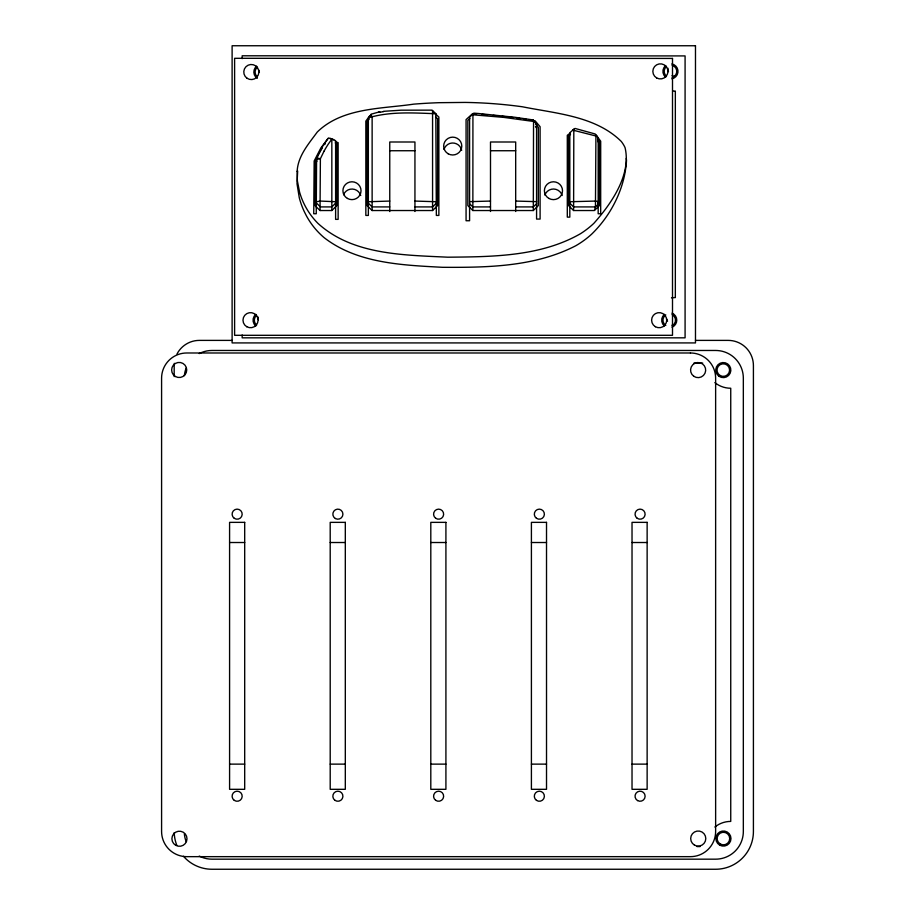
<?xml version="1.0" encoding="UTF-8"?>
<svg xmlns="http://www.w3.org/2000/svg" width="915" height="915" viewBox="0 0 915 915"><rect width="100%" height="100%" fill="white"/><g stroke="black" fill="none" stroke-linecap="round" stroke-linejoin="round"><path stroke-width="1.37" d="M597.918 139.537L599.439 141.596L599.428 205.578L594.373 210.53L573.602 210.53L573.819 129.209L575.112 128.455L595.185 133.979L598.181 138.096L598.181 142.008M598.181 138.096L598.17 213.755L600.686 213.755L600.698 141.196L596.729 135.832L595.093 135.317M335.222 142.912L336.869 143.529L336.869 205.578L331.836 210.53L320.033 210.53L320.387 158.73L324.173 150.918M533.045 120.471L535.126 120.826L540.102 126.705L540.102 219.074L536.579 219.074L536.579 124.143L533.239 119.957L514.802 117.257L478.568 113.517L473.89 113.151L472.929 113.849L472.861 210.53L533.308 210.53L538.34 205.578L538.34 127.334L535.744 124.268M297.672 170.968L297.02 183.801L299.297 197.823A80.634 80.634 0 0 0 304.135 211.308L306.262 215.551A76.688 76.688 0 0 0 311.26 223.626A76.002 76.002 0 0 0 324.013 237.557C357.227 263.44 402.108 265.121 442.46 267.306C487.409 267.58 534.863 266.871 575.707 245.792A89.887 89.887 0 0 0 591.593 234.217C611.3 215.094 624.865 188.158 626.5 160.594A26.466 26.466 0 0 0 626.272 158.455M316.441 158.73L316.59 158.02L316.247 213.744L313.731 213.744L314.165 161.006L320.891 147.921L328.451 137.959L335.611 140.636L335.611 219.36L338.138 219.36L338.138 142.671L335.37 141.631M533.548 120.265L533.308 210.53M594.441 210.381L595.448 206.916L595.928 134.837M316.59 161.738L316.956 160.868M378.65 112.099L371.296 114.146L368.356 118.184L368.356 215.437L365.84 215.437L365.84 121.123L369.717 115.782L371.067 115.324M324.608 144.604L325.351 143.586M369.271 118.927L367.098 121.878L367.098 205.578L372.131 210.53L432.566 210.53L437.61 205.578L437.61 118.778L436.032 117.223M327.742 138.817L321.84 147.487L316.647 157.872L320.387 158.73L316.304 159.427M472.929 113.849L469.589 117.303L469.589 220.744L466.067 220.744L466.067 119.602L472.62 113.609L476.669 113.929M335.611 203.199L331.836 206.916L320.387 206.916L316.247 202.821M436.352 203.199L432.566 206.916L414.941 206.916M536.579 203.69L533.308 206.916L515.683 206.916M598.17 204.251L595.448 206.916L573.602 206.916L569.816 203.199M573.819 129.209L569.816 132.778L569.816 217.13L567.3 217.13L567.3 135.306L569.873 133.327M469.864 118.504L467.828 120.357L467.828 205.578L472.861 210.53M570.514 134.402L568.558 135.912L568.558 205.578L573.602 210.53M378.661 112.099L379.851 111.882M368.642 117.738C390.339 111.31 413.534 112.911 435.815 113.723L436.352 215.437L438.868 215.437L438.868 117.028L432.555 111.356M471.968 114.718L503.913 117.406L534.715 121.615M572.687 130.079L596.98 136.266M368.356 201.735L389.756 201.071M469.589 201.655L490.497 201.071M569.816 201.735L595.448 201.071L598.17 201.563L598.17 206.756M316.247 201.78L320.387 201.071L335.611 201.735M383.419 111.333L401.045 110.189L432.04 110.143L435.815 113.723M389.756 150.735L414.941 150.735M490.497 150.735L515.683 150.735M414.941 201.071L436.352 201.735M515.683 201.071L536.579 201.655M389.756 206.916L372.131 206.916L368.356 203.199M490.497 206.916L472.861 206.916L469.589 203.69M232.113 340.391L199.367 340.391A25.185 25.185 0 0 0 176.995 354.013M695.48 340.391L728.226 340.391A25.185 25.185 0 0 1 753.411 365.577L753.411 831.472A37.778 37.778 0 0 1 715.633 869.25L211.96 869.25A37.778 37.778 0 0 1 183.469 856.28M693.947 363.061L702.709 363.061M229.585 542.515L244.694 542.515M330.201 542.515L345.31 542.515M430.805 542.515L445.914 542.515M531.409 542.515L546.518 542.515M632.025 542.515L647.134 542.515M229.585 764.128L244.694 764.128M330.201 764.128L345.31 764.128M430.805 764.128L445.914 764.128M531.409 764.128L546.518 764.128M632.025 764.128L647.134 764.128M697.001 846.581L700.067 846.581M482.148 114.386L487.615 114.867M493.128 115.393L496.479 115.736M502.06 116.319L505.4 116.697M509.278 117.143L513.029 117.589M516.769 118.069L519.914 118.481M523.803 119.019L526.319 119.385M529.156 119.831L532.175 120.323M333.758 139.618L330.098 138.291M320.033 210.53L314.989 205.578L315.378 161.372A90.471 89.098 0 0 1 322.457 147.738M535.469 126.647L536.579 127.963M371.01 114.489L372.131 117.12L372.131 210.53M432.566 110.566L432.566 210.53M515.683 211.491L515.683 141.997L490.497 141.997L490.497 211.491M414.941 211.491L414.941 141.997L389.756 141.997L389.756 211.571M331.836 210.53L331.836 139.286L331.15 140.144A79.628 78.37 0 0 0 324.196 150.941M316.247 203.347L316.247 206.813M242.166 58.64L242.166 55.792L685.083 55.918L685.083 337.829L242.166 337.829L242.166 334.981M174.182 376.603L174.182 365.577A25.185 25.185 0 0 1 174.285 363.312M257.424 76.929A6.291 6.291 0 0 1 257.424 67.15M672.193 65.331A6.291 6.291 0 0 1 672.193 77.432M666.497 76.265A6.291 6.291 0 0 1 666.497 66.486M256.635 325.065A6.291 6.291 0 0 1 256.635 315.298M672.125 314.588A6.291 6.291 0 0 1 672.125 325.774M665.788 325.454A6.291 6.291 0 0 1 665.788 314.909M671.461 297.878A25.3 25.3 0 0 1 675.339 297.581L675.339 91.077A25.185 25.185 0 0 1 673.074 90.974M255.834 326.049A7.56 7.56 0 0 1 255.834 314.314M257.264 78.358A7.56 7.56 0 0 1 256.635 66.166M672.022 313.159A7.56 7.56 0 0 1 672.022 327.204M664.473 326.049A7.56 7.56 0 0 1 664.473 314.314M671.839 63.947A7.56 7.56 0 0 1 671.839 78.804M665.697 77.249A7.56 7.56 0 0 1 665.697 65.514M176.835 845.38A37.778 37.778 0 0 1 174.205 832.604M714.867 827.034A25.185 25.185 0 0 1 730.742 821.407L730.742 388.246A25.185 25.185 0 0 1 714.867 382.619M184.373 375.688A27.702 27.702 0 0 1 186.203 367.979M199.241 353.567A27.702 27.702 0 0 1 211.96 350.468L715.633 350.468A27.702 27.702 0 0 1 743.335 378.169L743.335 831.472A27.702 27.702 0 0 1 715.633 859.174L211.96 859.174A27.702 27.702 0 0 1 199.241 856.085M186.203 841.674A27.702 27.702 0 0 1 184.373 833.965M443.981 149.454A9.139 9.139 0 0 1 461.675 150.323M544.848 195.078A9.139 9.139 0 0 1 562.199 195.501M343.548 194.666A9.139 9.139 0 0 1 360.727 195.501M379.908 112.236A71.759 69.197 -1.5 0 1 383.476 111.699M673.589 325.237A7.56 7.56 0 0 1 672.193 324.985M667.561 321.188A7.56 7.56 0 0 1 666.841 319.095M674.824 76.437A7.56 7.56 0 0 1 672.033 75.625M668.476 71.69A7.56 7.56 0 0 1 667.973 68.236M259.403 72.354A7.56 7.56 0 0 1 258.911 70.249M258.373 319.793A7.56 7.56 0 0 1 258.11 317.036M297.146 171.288L297.375 180.93L299.56 192.036A73.989 72.868 0 0 0 317.94 223.374C352.652 254.965 403.504 255.011 447.709 257.195C492.533 256.795 540.616 256.6 580.59 233.657A89.293 87.931 0 0 0 593.812 223.386C611.026 204.102 631.59 174.834 625.037 147.578A31.407 30.938 0 0 0 621.262 141.436C595.608 116.022 556.034 113.529 522.408 106.781A465.14 458.072 0 0 0 490.486 103.475A456.116 449.185 0 0 0 465.06 102.423L439.12 102.686A554.799 546.369 0 0 0 413.66 104.15C381.269 108.931 342.347 107.547 317.311 131.989C308.652 143.838 297.958 155.893 297.146 171.288M695.48 45.75L232.113 45.75L232.113 342.919L695.48 342.919L695.48 45.75M672.502 58.434L234.606 58.308L234.606 335.302L672.502 335.302L672.502 58.434M690.448 352.984L186.774 352.984A25.185 25.185 0 0 0 161.589 378.169L161.589 831.472A25.185 25.185 0 0 0 186.774 856.657L690.448 856.657A25.185 25.185 0 0 0 715.633 831.472L715.633 378.169A25.185 25.185 0 0 0 690.448 352.984M244.694 522.362L229.585 522.362L229.585 789.313L244.694 789.313L244.694 522.362M345.31 522.362L330.201 522.362L330.201 789.313L345.31 789.313L345.31 522.362M445.914 522.362L430.805 522.362L430.805 789.313L445.914 789.313L445.914 522.362M546.518 522.362L531.409 522.362L531.409 789.313L546.518 789.313L546.518 522.362M647.134 522.362L632.025 522.362L632.025 789.313L647.134 789.313L647.134 522.362M719.648 845.105A7.56 7.56 0 0 0 730.982 838.563A7.56 7.56 0 0 0 719.648 832.01A7.56 7.56 0 0 0 719.648 845.105M718.95 376.259A7.56 7.56 0 0 0 730.822 370.769A7.56 7.56 0 0 0 720.128 363.232A7.56 7.56 0 0 0 718.95 376.259M720.277 844.007A6.291 6.291 0 0 0 729.724 838.563A6.291 6.291 0 0 0 720.277 833.107A6.291 6.291 0 0 0 720.277 844.007M720.151 375.539A6.291 6.291 0 0 0 729.598 370.083A6.291 6.291 0 0 0 720.151 364.639A6.291 6.291 0 0 0 720.151 375.539M234.24 800.339A5.033 5.033 0 0 0 242.166 796.668A5.033 5.033 0 0 0 235.029 791.647A5.033 5.033 0 0 0 234.24 800.339M234.24 518.279A5.033 5.033 0 0 0 242.166 514.619A5.033 5.033 0 0 0 235.029 509.598A5.033 5.033 0 0 0 234.24 518.279M334.981 800.339A5.033 5.033 0 0 0 342.896 796.668A5.033 5.033 0 0 0 335.759 791.647A5.033 5.033 0 0 0 334.981 800.339M335.359 518.519A5.033 5.033 0 0 0 342.919 514.161A5.033 5.033 0 0 0 335.359 509.804A5.033 5.033 0 0 0 335.359 518.519M435.712 518.279A5.033 5.033 0 0 0 443.626 514.619A5.033 5.033 0 0 0 436.501 509.598A5.033 5.033 0 0 0 435.712 518.279M435.712 800.339A5.033 5.033 0 0 0 443.626 796.668A5.033 5.033 0 0 0 436.501 791.647A5.033 5.033 0 0 0 435.712 800.339M536.442 800.339A5.033 5.033 0 0 0 544.368 796.668A5.033 5.033 0 0 0 537.231 791.647A5.033 5.033 0 0 0 536.442 800.339M536.442 518.279A5.033 5.033 0 0 0 544.368 514.619A5.033 5.033 0 0 0 537.231 509.598A5.033 5.033 0 0 0 536.442 518.279M637.561 800.579A5.033 5.033 0 0 0 645.121 796.222A5.033 5.033 0 0 0 637.561 791.852A5.033 5.033 0 0 0 637.561 800.579M637.183 518.279A5.033 5.033 0 0 0 645.098 514.619A5.033 5.033 0 0 0 637.961 509.598A5.033 5.033 0 0 0 637.183 518.279M175.669 845.288A7.56 7.56 0 0 0 187.003 838.746A7.56 7.56 0 0 0 175.669 832.204A7.56 7.56 0 0 0 175.669 845.288M175.406 376.511A7.56 7.56 0 0 0 186.74 369.969A7.56 7.56 0 0 0 175.406 363.427A7.56 7.56 0 0 0 175.406 376.511M693.764 376.259A7.56 7.56 0 0 0 705.648 370.769A7.56 7.56 0 0 0 694.943 363.232A7.56 7.56 0 0 0 693.764 376.259M694.462 845.105A7.56 7.56 0 0 0 705.797 838.563A7.56 7.56 0 0 0 694.462 832.01A7.56 7.56 0 0 0 694.462 845.105M656.615 77.924A7.56 7.56 0 0 0 667.95 71.381A7.56 7.56 0 0 0 656.615 64.839A7.56 7.56 0 0 0 656.615 77.924M655.38 326.724A7.56 7.56 0 0 0 666.715 320.181A7.56 7.56 0 0 0 655.38 313.639A7.56 7.56 0 0 0 655.38 326.724M246.753 326.724A7.56 7.56 0 0 0 258.076 320.181A7.56 7.56 0 0 0 246.753 313.639A7.56 7.56 0 0 0 246.753 326.724M246.97 78.21A7.56 7.56 0 0 0 258.842 72.72A7.56 7.56 0 0 0 248.148 65.182A7.56 7.56 0 0 0 246.97 78.21M548.92 198.441A9.07 8.933 0 0 0 562.519 190.709A9.07 8.933 0 0 0 548.92 182.977A9.07 8.933 0 0 0 548.92 198.441M448.19 153.8A9.07 8.933 0 0 0 461.789 146.068A9.07 8.933 0 0 0 448.19 138.337A9.07 8.933 0 0 0 448.19 153.8M347.437 198.441A9.07 8.933 0 0 0 361.036 190.709A9.07 8.933 0 0 0 347.437 182.977A9.07 8.933 0 0 0 347.437 198.441"/></g></svg>
